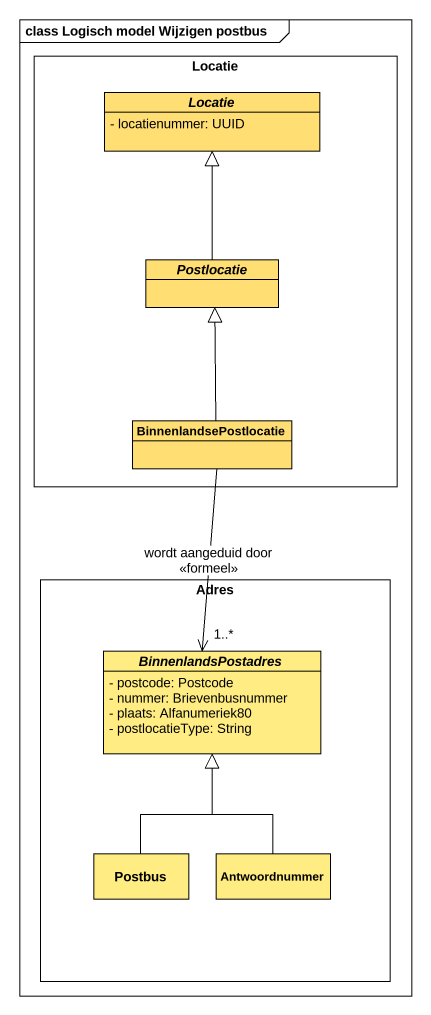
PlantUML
@startuml
mainframe class Logisch model Wijzigen postbus
hide circle
hide empty members
skinparam classAttributeIconSize 0
rectangle Locatie {
  abstract class "Locatie" as Locatie_2 #FFDE73 {
    - locatienummer: UUID
  }
  abstract class Postlocatie #FFDE73
  class BinnenlandsePostlocatie #FFDE73
}
rectangle Adres {
  abstract class BinnenlandsPostadres #FFED83 {
    - postcode: Postcode
    - nummer: Brievenbusnummer
    - plaats: Alfanumeriek80
    - postlocatieType: String
  }
  class Postbus #FFED83
  class Antwoordnummer #FFED83
}
Postlocatie -up-|> Locatie_2
BinnenlandsePostlocatie -up-|> Postlocatie
BinnenlandsePostlocatie --> "1..*" BinnenlandsPostadres : wordt aangeduid door\n<<formeel>>
Postbus -up-|> BinnenlandsPostadres
Antwoordnummer -up-|> BinnenlandsPostadres
@enduml
